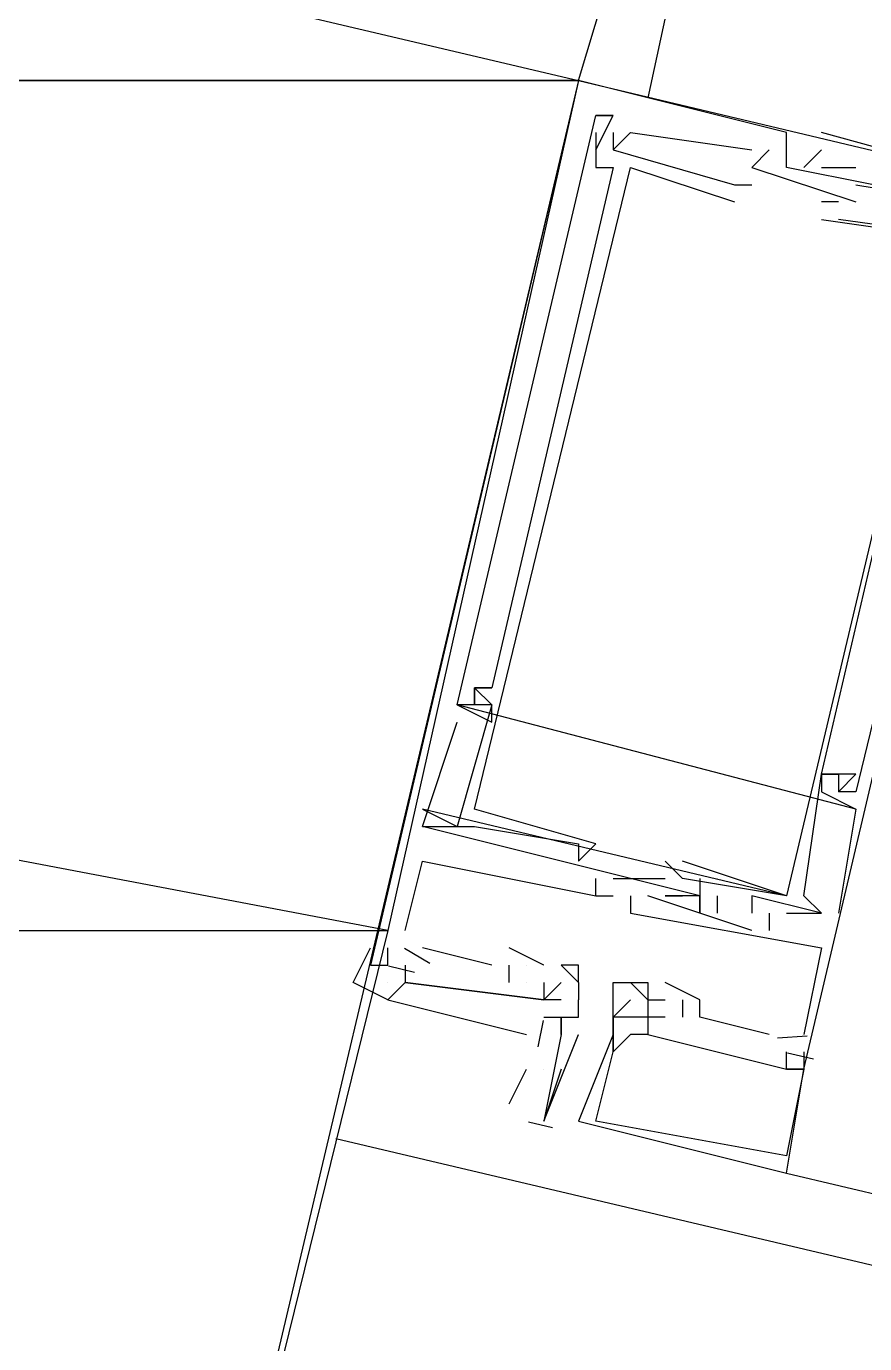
# Model space of a CAD drawing. Header units: feet. Extents: x -84 to 198, y -22 to 181.
# Drawn here: x 94.575 to 95.22, y 26.42 to 27.433 of the extents above; entities that cross this region are included whole.
import ezdxf

# ---------------------------------------------------------------- set-up
doc = ezdxf.new("R2010")
doc.units = ezdxf.units.FT
doc.layers.add('A-LINEA', color=7, linetype='CONTINUOUS')
doc.layers.add('A-MURO-CONCRETO', color=8, linetype='CONTINUOUS')

msp = doc.modelspace()

# ---------------------------------------------------------------- linework, layer by layer
at = {"layer": 'A-LINEA'}
for p, q in [((95.0933, 27.5644), (95.0533, 27.3778)), ((95, 27.3911), (95.04, 27.5244)), ((95, 27.3911), (95.56, 27.2578)), ((95, 27.3911), (95.56, 27.2578)), ((95, 27.3911), (95, 27.3911)), ((95, 27.3911), (95, 27.3911)), ((95, 27.3911), (95, 27.3911)), ((95.0133, 27.3644), (95.0133, 27.3644)), ((95.0133, 27.3644), (95.0133, 27.3644)), ((95.0133, 27.3644), (95.0133, 27.3644)), ((95.0133, 27.3644), (95.0133, 27.3644)), ((95.0133, 27.3644), (95.0133, 27.3644)), ((95.0133, 27.3644), (95.0133, 27.3644)), ((95.0267, 27.3644), (95.0267, 27.3644)), ((95.0267, 27.3644), (95.0267, 27.3644)), ((95.0267, 27.3644), (95.0267, 27.3644)), ((95.0267, 27.3644), (95.0267, 27.3644)), ((95.0267, 27.3644), (95.0267, 27.3644)), ((95.0267, 27.3644), (95.0267, 27.3644)), ((95.0133, 27.3511), (95.0133, 27.3511)), ((95.0133, 27.3511), (95.0133, 27.3511)), ((95.0133, 27.3511), (95.0133, 27.3511)), ((95.0267, 27.3511), (95.0267, 27.3511)), ((95.0267, 27.3511), (95.0267, 27.3511)), ((95.0267, 27.3511), (95.0267, 27.3511)), ((95.04, 27.3511), (95.04, 27.3511)), ((95.04, 27.3511), (95.04, 27.3511)), ((95.04, 27.3511), (95.04, 27.3511)), ((95.16, 27.3511), (95.16, 27.3511)), ((95.16, 27.3511), (95.16, 27.3511)), ((95.16, 27.3511), (95.16, 27.3511)), ((95.1867, 27.3511), (95.1867, 27.3511)), ((95.1867, 27.3511), (95.1867, 27.3511)), ((95.1867, 27.3511), (95.1867, 27.3511)), ((95.0133, 27.3378), (95.0133, 27.3378)), ((95.0133, 27.3378), (95.0133, 27.3378)), ((95.0133, 27.3378), (95.0133, 27.3378)), ((95.0267, 27.3378), (95.0267, 27.3378)), ((95.0267, 27.3378), (95.0267, 27.3378)), ((95.0267, 27.3378), (95.0267, 27.3378)), ((95.0267, 27.3378), (95.0267, 27.3378)), ((95.0267, 27.3378), (95.0267, 27.3378)), ((95.0267, 27.3378), (95.0267, 27.3378)), ((95.1333, 27.3378), (95.1333, 27.3378)), ((95.1333, 27.3378), (95.1333, 27.3378)), ((95.1333, 27.3378), (95.1333, 27.3378)), ((95.1467, 27.3378), (95.1467, 27.3378)), ((95.1467, 27.3378), (95.1467, 27.3378)), ((95.1467, 27.3378), (95.1467, 27.3378)), ((95.1867, 27.3378), (95.1733, 27.3244)), ((95.1867, 27.3378), (95.1733, 27.3244)), ((95.1867, 27.3378), (95.1733, 27.3244)), ((95.1867, 27.3378), (95.1867, 27.3378)), ((95.1867, 27.3378), (95.1867, 27.3378)), ((95.1867, 27.3378), (95.1867, 27.3378)), ((95.0133, 27.3244), (95.0133, 27.3244)), ((95.0133, 27.3244), (95.0133, 27.3244)), ((95.0133, 27.3244), (95.0133, 27.3244)), ((95.0267, 27.3244), (95.0267, 27.3244)), ((95.0267, 27.3244), (95.0267, 27.3244)), ((95.0267, 27.3244), (95.0267, 27.3244)), ((95.04, 27.3244), (95.04, 27.3244)), ((95.04, 27.3244), (95.04, 27.3244)), ((95.04, 27.3244), (95.04, 27.3244)), ((95.1333, 27.3244), (95.1333, 27.3244)), ((95.1333, 27.3244), (95.1333, 27.3244)), ((95.1333, 27.3244), (95.1333, 27.3244)), ((95.16, 27.3244), (95.16, 27.3244)), ((95.16, 27.3244), (95.16, 27.3244)), ((95.16, 27.3244), (95.16, 27.3244)), ((95.1733, 27.3244), (95.1733, 27.3244)), ((95.1733, 27.3244), (95.1733, 27.3244)), ((95.1733, 27.3244), (95.1733, 27.3244)), ((95.1867, 27.3244), (95.2133, 27.3244)), ((95.1867, 27.3244), (95.1867, 27.3244)), ((95.1867, 27.3244), (95.2133, 27.3244)), ((95.1867, 27.3244), (95.1867, 27.3244)), ((95.1867, 27.3244), (95.2133, 27.3244)), ((95.1867, 27.3244), (95.1867, 27.3244)), ((95.2133, 27.3244), (95.2133, 27.3244)), ((95.2133, 27.3244), (95.2133, 27.3244)), ((95.2133, 27.3244), (95.2133, 27.3244)), ((95.12, 27.3111), (95.12, 27.3111)), ((95.12, 27.3111), (95.12, 27.3111)), ((95.12, 27.3111), (95.12, 27.3111)), ((95.1333, 27.3111), (95.1333, 27.3111)), ((95.1333, 27.3111), (95.1333, 27.3111)), ((95.1333, 27.3111), (95.1333, 27.3111)), ((95.2133, 27.3111), (95.2133, 27.3111)), ((95.2133, 27.3111), (95.2133, 27.3111)), ((95.2133, 27.3111), (95.2133, 27.3111)), ((95.12, 27.2978), (95.12, 27.2978)), ((95.12, 27.2978), (95.12, 27.2978)), ((95.12, 27.2978), (95.12, 27.2978)), ((95.2, 27.2978), (95.1867, 27.2978)), ((95.1867, 27.2978), (95.1867, 27.2978)), ((95.2, 27.2978), (95.1867, 27.2978)), ((95.1867, 27.2978), (95.1867, 27.2978)), ((95.2, 27.2978), (95.1867, 27.2978)), ((95.1867, 27.2978), (95.1867, 27.2978)), ((95.2, 27.2978), (95.2, 27.2978)), ((95.2, 27.2978), (95.2, 27.2978)), ((95.2, 27.2978), (95.2, 27.2978)), ((95.2133, 27.2978), (95.2133, 27.2978)), ((95.2133, 27.2978), (95.2133, 27.2978)), ((95.2133, 27.2978), (95.2133, 27.2978)), ((95.1867, 27.2844), (95.1867, 27.2844)), ((95.1867, 27.2844), (95.1867, 27.2844)), ((95.1867, 27.2844), (95.1867, 27.2844)), ((95.2933, 27.2711), (95.2, 27.2844)), ((95.2, 27.2844), (95.2, 27.2844)), ((95.2933, 27.2711), (95.2, 27.2844)), ((95.2, 27.2844), (95.2, 27.2844)), ((95.2933, 27.2711), (95.2, 27.2844)), ((95.2, 27.2844), (95.2, 27.2844)), ((94.92, 26.9244), (94.92, 26.9244)), ((94.92, 26.9244), (94.92, 26.9244)), ((94.92, 26.9244), (94.92, 26.9244)), ((94.92, 26.9244), (94.92, 26.9244)), ((94.92, 26.9244), (94.92, 26.9244)), ((94.92, 26.9244), (94.92, 26.9244)), ((94.9333, 26.9244), (94.9333, 26.9244)), ((94.9333, 26.9244), (94.9333, 26.9244)), ((94.9333, 26.9244), (94.9333, 26.9244)), ((95.2133, 26.8311), (94.9067, 26.9111)), ((94.9067, 26.9111), (94.9067, 26.9111)), ((94.9067, 26.9111), (94.9067, 26.9111)), ((95.2133, 26.8311), (94.9067, 26.9111)), ((94.9067, 26.9111), (94.9067, 26.9111)), ((94.9067, 26.9111), (94.9067, 26.9111)), ((95.2133, 26.8311), (94.9067, 26.9111)), ((94.9067, 26.9111), (94.9067, 26.9111)), ((94.9067, 26.9111), (94.9067, 26.9111)), ((94.92, 26.9111), (94.92, 26.9111)), ((94.92, 26.9111), (94.92, 26.9111)), ((94.92, 26.9111), (94.92, 26.9111)), ((94.92, 26.9111), (94.92, 26.9111)), ((94.92, 26.9111), (94.92, 26.9111)), ((94.92, 26.9111), (94.92, 26.9111)), ((94.9333, 26.9111), (94.9333, 26.9111)), ((94.9333, 26.9111), (94.9333, 26.9111)), ((94.9333, 26.9111), (94.9333, 26.9111)), ((94.9333, 26.9111), (94.9333, 26.9111)), ((94.9333, 26.9111), (94.9333, 26.9111)), ((94.9333, 26.9111), (94.9333, 26.9111)), ((94.9067, 26.8978), (94.9067, 26.8978)), ((94.9067, 26.8978), (94.9067, 26.8978)), ((94.9067, 26.8978), (94.9067, 26.8978)), ((94.9333, 26.8978), (94.9333, 26.8978)), ((94.9333, 26.8978), (94.9333, 26.8978)), ((94.9333, 26.8978), (94.9333, 26.8978)), ((95.1867, 26.8578), (95.1867, 26.8578)), ((95.1867, 26.8578), (95.1867, 26.8578)), ((95.1867, 26.8578), (95.1867, 26.8578)), ((95.1867, 26.8578), (95.1867, 26.8578)), ((95.1867, 26.8578), (95.1867, 26.8578)), ((95.1867, 26.8578), (95.1867, 26.8578)), ((95.1867, 26.8578), (95.1867, 26.8578)), ((95.1867, 26.8578), (95.1867, 26.8578)), ((95.1867, 26.8578), (95.1867, 26.8578)), ((95.2, 26.8578), (95.2, 26.8578)), ((95.2, 26.8578), (95.2, 26.8578)), ((95.2, 26.8578), (95.2, 26.8578)), ((95.2, 26.8578), (95.2, 26.8578)), ((95.2, 26.8578), (95.2, 26.8578)), ((95.2, 26.8578), (95.2, 26.8578)), ((95.2133, 26.8578), (95.2133, 26.8578)), ((95.2133, 26.8578), (95.2133, 26.8578)), ((95.2133, 26.8578), (95.2133, 26.8578)), ((95.1867, 26.8444), (95.1867, 26.8444)), ((95.1867, 26.8444), (95.1867, 26.8444)), ((95.1867, 26.8444), (95.1867, 26.8444)), ((95.2, 26.8444), (95.2, 26.8444)), ((95.2, 26.8444), (95.2, 26.8444)), ((95.2, 26.8444), (95.2, 26.8444)), ((95.2, 26.8444), (95.2, 26.8444)), ((95.2, 26.8444), (95.2, 26.8444)), ((95.2, 26.8444), (95.2, 26.8444)), ((95.2133, 26.8444), (95.2133, 26.8444)), ((95.2133, 26.8444), (95.2133, 26.8444)), ((95.2133, 26.8444), (95.2133, 26.8444)), ((95.16, 26.7644), (94.88, 26.8311)), ((94.88, 26.8311), (94.9067, 26.8178)), ((94.88, 26.8311), (94.88, 26.8311)), ((95.16, 26.7644), (94.88, 26.8311)), ((94.88, 26.8311), (94.9067, 26.8178)), ((94.88, 26.8311), (94.88, 26.8311)), ((95.16, 26.7644), (94.88, 26.8311)), ((94.88, 26.8311), (94.9067, 26.8178)), ((94.88, 26.8311), (94.88, 26.8311)), ((94.92, 26.8311), (94.92, 26.8311)), ((94.92, 26.8311), (94.92, 26.8311)), ((94.92, 26.8311), (94.92, 26.8311)), ((95.2133, 26.8311), (95.2133, 26.8311)), ((95.2133, 26.8311), (95.2133, 26.8311)), ((95.2133, 26.8311), (95.2133, 26.8311)), ((94.88, 26.8178), (94.88, 26.8178)), ((94.88, 26.8178), (94.88, 26.8178)), ((94.88, 26.8178), (94.88, 26.8178)), ((94.88, 26.8178), (94.88, 26.8178)), ((94.88, 26.8178), (94.88, 26.8178)), ((94.88, 26.8178), (94.88, 26.8178)), ((94.9067, 26.8178), (94.9067, 26.8178)), ((94.9067, 26.8178), (94.9067, 26.8178)), ((94.9067, 26.8178), (94.9067, 26.8178)), ((94.92, 26.8178), (94.92, 26.8178)), ((94.92, 26.8178), (94.92, 26.8178)), ((94.92, 26.8178), (94.92, 26.8178)), ((95, 26.8044), (95, 26.8044)), ((95, 26.8044), (95, 26.8044)), ((95, 26.8044), (95, 26.8044)), ((95.0133, 26.8044), (95.0133, 26.8044)), ((95.0133, 26.8044), (95.0133, 26.8044)), ((95.0133, 26.8044), (95.0133, 26.8044)), ((94.88, 26.7911), (94.88, 26.7911)), ((94.88, 26.7911), (94.88, 26.7911)), ((94.88, 26.7911), (94.88, 26.7911)), ((95, 26.7911), (95, 26.7911)), ((95, 26.7911), (95, 26.7911)), ((95, 26.7911), (95, 26.7911)), ((95.0667, 26.7911), (95.0667, 26.7911)), ((95.0667, 26.7911), (95.0667, 26.7911)), ((95.0667, 26.7911), (95.0667, 26.7911)), ((95.08, 26.7911), (95.08, 26.7911)), ((95.08, 26.7911), (95.08, 26.7911)), ((95.08, 26.7911), (95.08, 26.7911)), ((95.0133, 26.7644), (95.0133, 26.7778)), ((95.0133, 26.7778), (95.0133, 26.7778)), ((95.0133, 26.7644), (95.0133, 26.7778)), ((95.0133, 26.7778), (95.0133, 26.7778)), ((95.0133, 26.7644), (95.0133, 26.7778)), ((95.0133, 26.7778), (95.0133, 26.7778)), ((95.0267, 26.7778), (95.0667, 26.7778)), ((95.0267, 26.7778), (95.0267, 26.7778)), ((95.0267, 26.7778), (95.0667, 26.7778)), ((95.0267, 26.7778), (95.0267, 26.7778)), ((95.0267, 26.7778), (95.0667, 26.7778)), ((95.0267, 26.7778), (95.0267, 26.7778)), ((95.0667, 26.7778), (95.0667, 26.7778)), ((95.0667, 26.7778), (95.0667, 26.7778)), ((95.0667, 26.7778), (95.0667, 26.7778)), ((95.08, 26.7778), (95.08, 26.7778)), ((95.08, 26.7778), (95.08, 26.7778)), ((95.08, 26.7778), (95.08, 26.7778)), ((95.0933, 26.7778), (95.0933, 26.7778)), ((95.0933, 26.7778), (95.0933, 26.7778)), ((95.0933, 26.7778), (95.0933, 26.7778)), ((95.1067, 26.7778), (95.1067, 26.7778)), ((95.1067, 26.7778), (95.1067, 26.7778)), ((95.1067, 26.7778), (95.1067, 26.7778)), ((95.1067, 26.7778), (95.1067, 26.7778)), ((95.1067, 26.7778), (95.1067, 26.7778)), ((95.1067, 26.7778), (95.1067, 26.7778)), ((95.0133, 26.7644), (95.0133, 26.7644)), ((95.0133, 26.7644), (95.0133, 26.7644)), ((95.0133, 26.7644), (95.0133, 26.7644)), ((95.0133, 26.7644), (95.0133, 26.7644)), ((95.0133, 26.7644), (95.0133, 26.7644)), ((95.0133, 26.7644), (95.0133, 26.7644)), ((95.0267, 26.7644), (95.0267, 26.7644)), ((95.0267, 26.7644), (95.0267, 26.7644)), ((95.0267, 26.7644), (95.0267, 26.7644)), ((95.04, 26.7644), (95.04, 26.7644)), ((95.04, 26.7644), (95.04, 26.7644)), ((95.04, 26.7644), (95.04, 26.7644)), ((95.1333, 26.7378), (95.0533, 26.7644)), ((95.0533, 26.7644), (95.0533, 26.7644)), ((95.1333, 26.7378), (95.0533, 26.7644)), ((95.0533, 26.7644), (95.0533, 26.7644)), ((95.1333, 26.7378), (95.0533, 26.7644)), ((95.0533, 26.7644), (95.0533, 26.7644)), ((95.0667, 26.7644), (95.0667, 26.7644)), ((95.0667, 26.7644), (95.0667, 26.7644)), ((95.0667, 26.7644), (95.0667, 26.7644)), ((95.0667, 26.7644), (95.0667, 26.7644)), ((95.0667, 26.7644), (95.0667, 26.7644)), ((95.0667, 26.7644), (95.0667, 26.7644)), ((95.08, 26.7644), (95.08, 26.7644)), ((95.08, 26.7644), (95.08, 26.7644)), ((95.08, 26.7644), (95.08, 26.7644)), ((95.0933, 26.7644), (95.0933, 26.7644)), ((95.0933, 26.7644), (95.0933, 26.7644)), ((95.0933, 26.7644), (95.0933, 26.7644)), ((95.0933, 26.7644), (95.0933, 26.7644)), ((95.0933, 26.7644), (95.0933, 26.7644)), ((95.0933, 26.7644), (95.0933, 26.7644)), ((95.0933, 26.7644), (95.0933, 26.7644)), ((95.0933, 26.7644), (95.0933, 26.7644)), ((95.0933, 26.7644), (95.0933, 26.7644)), ((95.0933, 26.7644), (95.0933, 26.7644)), ((95.0933, 26.7644), (95.0933, 26.7644)), ((95.0933, 26.7644), (95.0933, 26.7644)), ((95.1067, 26.7644), (95.1067, 26.7511)), ((95.1067, 26.7644), (95.1067, 26.7644)), ((95.1067, 26.7644), (95.1067, 26.7511)), ((95.1067, 26.7644), (95.1067, 26.7644)), ((95.1067, 26.7644), (95.1067, 26.7511)), ((95.1067, 26.7644), (95.1067, 26.7644)), ((95.1333, 26.7644), (95.1333, 26.7644)), ((95.1333, 26.7644), (95.1333, 26.7644)), ((95.1333, 26.7644), (95.1333, 26.7644)), ((95.16, 26.7644), (95.16, 26.7644)), ((95.16, 26.7644), (95.16, 26.7644)), ((95.16, 26.7644), (95.16, 26.7644)), ((95.16, 26.7644), (95.16, 26.7644)), ((95.16, 26.7644), (95.16, 26.7644)), ((95.16, 26.7644), (95.16, 26.7644)), ((95.1733, 26.7644), (95.1733, 26.7644)), ((95.1733, 26.7644), (95.1733, 26.7644)), ((95.1733, 26.7644), (95.1733, 26.7644)), ((95.04, 26.7511), (95.04, 26.7511)), ((95.04, 26.7511), (95.04, 26.7511)), ((95.04, 26.7511), (95.04, 26.7511)), ((95.0933, 26.7511), (95.0933, 26.7511)), ((95.0933, 26.7511), (95.0933, 26.7511)), ((95.0933, 26.7511), (95.0933, 26.7511)), ((95.0933, 26.7511), (95.0933, 26.7511)), ((95.0933, 26.7511), (95.0933, 26.7511)), ((95.0933, 26.7511), (95.0933, 26.7511)), ((95.0933, 26.7511), (95.0933, 26.7511)), ((95.0933, 26.7511), (95.0933, 26.7511)), ((95.0933, 26.7511), (95.0933, 26.7511)), ((95.1067, 26.7511), (95.1067, 26.7511)), ((95.1067, 26.7511), (95.1067, 26.7511)), ((95.1067, 26.7511), (95.1067, 26.7511)), ((95.1333, 26.7511), (95.1333, 26.7511)), ((95.1333, 26.7511), (95.1333, 26.7511)), ((95.1333, 26.7511), (95.1333, 26.7511)), ((95.1333, 26.7511), (95.1333, 26.7511)), ((95.1333, 26.7511), (95.1333, 26.7511)), ((95.1333, 26.7511), (95.1333, 26.7511)), ((95.1333, 26.7511), (95.1333, 26.7511)), ((95.1333, 26.7511), (95.1333, 26.7511)), ((95.1333, 26.7511), (95.1333, 26.7511)), ((95.1467, 26.7511), (95.1467, 26.7378)), ((95.1467, 26.7511), (95.1467, 26.7511)), ((95.1467, 26.7511), (95.1467, 26.7378)), ((95.1467, 26.7511), (95.1467, 26.7511)), ((95.1467, 26.7511), (95.1467, 26.7378)), ((95.1467, 26.7511), (95.1467, 26.7511)), ((95.16, 26.7511), (95.1867, 26.7511)), ((95.16, 26.7511), (95.16, 26.7511)), ((95.16, 26.7511), (95.1867, 26.7511)), ((95.16, 26.7511), (95.16, 26.7511)), ((95.16, 26.7511), (95.1867, 26.7511)), ((95.16, 26.7511), (95.16, 26.7511)), ((95.1867, 26.7511), (95.1867, 26.7511)), ((95.1867, 26.7511), (95.1867, 26.7511)), ((95.1867, 26.7511), (95.1867, 26.7511)), ((95.1867, 26.7511), (95.1867, 26.7511)), ((95.1867, 26.7511), (95.1867, 26.7511)), ((95.1867, 26.7511), (95.1867, 26.7511)), ((95.2, 26.7511), (95.2, 26.7511)), ((95.2, 26.7511), (95.2, 26.7511)), ((95.2, 26.7511), (95.2, 26.7511)), ((95.2, 26.7511), (95.2, 26.7511)), ((95.2, 26.7511), (95.2, 26.7511)), ((95.2, 26.7511), (95.2, 26.7511)), ((94.8667, 26.7378), (94.8667, 26.7378)), ((94.8667, 26.7378), (94.8667, 26.7378)), ((94.8667, 26.7378), (94.8667, 26.7378)), ((95.1333, 26.7378), (95.1333, 26.7378)), ((95.1333, 26.7378), (95.1333, 26.7378)), ((95.1333, 26.7378), (95.1333, 26.7378)), ((95.1467, 26.7378), (95.1467, 26.7378)), ((95.1467, 26.7378), (95.1467, 26.7378)), ((95.1467, 26.7378), (95.1467, 26.7378)), ((94.8533, 26.7244), (94.8533, 26.7244)), ((94.8533, 26.7244), (94.8533, 26.7244)), ((94.8533, 26.7244), (94.8533, 26.7244)), ((94.8857, 26.7123), (94.8662, 26.7239)), ((94.8857, 26.7123), (94.8662, 26.7239)), ((94.8857, 26.7123), (94.8662, 26.7239)), ((94.9333, 26.7111), (94.88, 26.7244)), ((94.88, 26.7244), (94.88, 26.7244)), ((94.9333, 26.7111), (94.88, 26.7244)), ((94.88, 26.7244), (94.88, 26.7244)), ((94.9333, 26.7111), (94.88, 26.7244)), ((94.88, 26.7244), (94.88, 26.7244)), ((94.9733, 26.7111), (94.9467, 26.7244)), ((94.9467, 26.7244), (94.9467, 26.7244)), ((94.9733, 26.7111), (94.9467, 26.7244)), ((94.9467, 26.7244), (94.9467, 26.7244)), ((94.9733, 26.7111), (94.9467, 26.7244)), ((94.9467, 26.7244), (94.9467, 26.7244)), ((95.1867, 26.7244), (95.1867, 26.7244)), ((95.1867, 26.7244), (95.1867, 26.7244)), ((95.1867, 26.7244), (95.1867, 26.7244)), ((94.84, 26.7111), (94.8533, 26.7111)), ((94.84, 26.7111), (94.84, 26.7111)), ((94.84, 26.7111), (94.84, 26.7111)), ((94.84, 26.7111), (94.84, 26.7111)), ((94.84, 26.7111), (94.84, 26.7111)), ((94.8533, 26.7111), (94.8533, 26.7111)), ((94.8533, 26.7111), (94.8533, 26.7111)), ((94.8533, 26.7111), (94.8533, 26.7111)), ((94.8533, 26.7111), (94.8533, 26.7111)), ((94.8533, 26.7111), (94.8533, 26.7111)), ((94.8533, 26.7111), (94.8533, 26.7111)), ((94.8739, 26.7054), (94.8539, 26.7102)), ((94.8739, 26.7054), (94.8539, 26.7102)), ((94.8739, 26.7054), (94.8539, 26.7102)), ((94.8667, 26.7111), (94.8667, 26.6978)), ((94.8667, 26.7111), (94.8667, 26.7111)), ((94.8667, 26.7111), (94.8667, 26.7111)), ((94.8667, 26.7111), (94.8667, 26.7111)), ((94.8667, 26.7111), (94.8667, 26.7111)), ((94.8667, 26.7111), (94.8667, 26.7111)), ((94.8667, 26.7111), (94.8667, 26.7111)), ((94.9333, 26.7111), (94.9333, 26.7111)), ((94.9333, 26.7111), (94.9333, 26.7111)), ((94.9333, 26.7111), (94.9333, 26.7111)), ((94.9467, 26.7111), (94.9467, 26.7111)), ((94.9467, 26.6978), (94.9467, 26.7111)), ((94.9467, 26.7111), (94.9467, 26.7111)), ((94.9467, 26.7111), (94.9467, 26.7111)), ((94.9467, 26.7111), (94.9467, 26.7111)), ((94.9467, 26.6978), (94.9467, 26.7111)), ((94.9467, 26.7111), (94.9467, 26.7111)), ((94.9467, 26.7111), (94.9467, 26.7111)), ((94.9467, 26.7111), (94.9467, 26.7111)), ((94.9467, 26.6978), (94.9467, 26.7111)), ((94.9467, 26.7111), (94.9467, 26.7111)), ((94.9467, 26.7111), (94.9467, 26.7111)), ((94.96, 26.7111), (94.96, 26.7111)), ((94.96, 26.7111), (94.96, 26.7111)), ((94.96, 26.7111), (94.96, 26.7111)), ((94.96, 26.7111), (94.96, 26.7111)), ((94.96, 26.7111), (94.96, 26.7111)), ((94.96, 26.7111), (94.96, 26.7111)), ((94.9733, 26.7111), (94.9733, 26.7111)), ((94.9733, 26.7111), (94.9733, 26.7111)), ((94.9733, 26.7111), (94.9733, 26.7111)), ((94.9733, 26.7111), (94.9733, 26.7111)), ((94.9867, 26.7111), (94.9867, 26.7111)), ((94.9867, 26.7111), (94.9867, 26.7111)), ((95, 26.7111), (95, 26.7111)), ((94.8533, 26.6978), (94.8533, 26.6978)), ((94.8667, 26.6978), (94.9733, 26.6844)), ((94.8667, 26.6978), (94.8667, 26.6978)), ((94.8667, 26.6978), (94.9733, 26.6844)), ((94.8667, 26.6978), (94.8667, 26.6978)), ((94.8667, 26.6978), (94.9733, 26.6844)), ((94.8667, 26.6978), (94.8667, 26.6978)), ((94.9467, 26.6978), (94.9467, 26.6978)), ((94.9467, 26.6978), (94.9467, 26.6978)), ((94.9467, 26.6978), (94.9467, 26.6978)), ((94.96, 26.6978), (94.96, 26.6978)), ((94.96, 26.6978), (94.96, 26.6978)), ((94.96, 26.6978), (94.96, 26.6978)), ((94.96, 26.6978), (94.96, 26.6978)), ((94.96, 26.6978), (94.96, 26.6978)), ((94.96, 26.6978), (94.96, 26.6978)), ((94.9733, 26.6844), (94.9867, 26.6978)), ((94.9733, 26.6978), (94.9733, 26.6978)), ((94.9733, 26.6978), (94.9733, 26.6978)), ((94.9733, 26.6978), (94.9733, 26.6978)), ((94.9733, 26.6978), (94.9733, 26.6978)), ((94.9733, 26.6978), (94.9733, 26.6978)), ((94.9733, 26.6978), (94.9733, 26.6978)), ((94.9733, 26.6978), (94.9733, 26.6978)), ((94.9867, 26.6978), (94.9867, 26.6978)), ((95, 26.6978), (95, 26.6978)), ((95, 26.6978), (95, 26.6978)), ((95.0267, 26.6978), (95.0267, 26.6978)), ((95.0267, 26.6978), (95.0267, 26.6978)), ((95.0267, 26.6978), (95.0267, 26.6978)), ((95.04, 26.6978), (95.04, 26.6978)), ((95.04, 26.6978), (95.04, 26.6978)), ((95.04, 26.6978), (95.04, 26.6978)), ((95.0533, 26.6978), (95.0533, 26.6978)), ((95.0533, 26.6978), (95.0533, 26.6978)), ((95.0533, 26.6978), (95.0533, 26.6978)), ((95.0533, 26.6978), (95.0533, 26.6978)), ((95.0533, 26.6978), (95.0533, 26.6978)), ((95.0533, 26.6978), (95.0533, 26.6978)), ((95.0667, 26.6978), (95.0667, 26.6978)), ((95.0667, 26.6978), (95.0667, 26.6978)), ((95.0667, 26.6978), (95.0667, 26.6978)), ((94.9867, 26.6844), (94.9733, 26.6844)), ((94.9733, 26.6844), (94.9733, 26.6844)), ((94.9733, 26.6844), (94.9733, 26.6844)), ((94.9733, 26.6844), (94.9733, 26.6844)), ((94.9733, 26.6844), (94.9733, 26.6844)), ((94.9733, 26.6844), (94.9733, 26.6844)), ((94.9733, 26.6844), (94.9733, 26.6844)), ((94.9867, 26.6844), (94.9867, 26.6844)), ((95, 26.6844), (95, 26.6844)), ((95, 26.6844), (95, 26.6844)), ((95.0267, 26.6844), (95.0267, 26.6844)), ((95.0267, 26.6844), (95.0267, 26.6844)), ((95.0267, 26.6844), (95.0267, 26.6844)), ((95.04, 26.6844), (95.04, 26.6844)), ((95.04, 26.6844), (95.04, 26.6844)), ((95.04, 26.6844), (95.04, 26.6844)), ((95.0533, 26.6844), (95.0533, 26.6844)), ((95.0533, 26.6844), (95.0533, 26.6844)), ((95.0533, 26.6844), (95.0533, 26.6844)), ((95.0533, 26.6844), (95.0533, 26.6844)), ((95.0533, 26.6844), (95.0533, 26.6844)), ((95.0533, 26.6844), (95.0533, 26.6844)), ((95.0533, 26.6844), (95.0533, 26.6844)), ((95.0533, 26.6844), (95.0533, 26.6844)), ((95.0533, 26.6844), (95.0533, 26.6844)), ((95.0667, 26.6844), (95.0667, 26.6844)), ((95.0667, 26.6844), (95.0667, 26.6844)), ((95.0667, 26.6844), (95.0667, 26.6844)), ((95.08, 26.6844), (95.08, 26.6711)), ((95.08, 26.6844), (95.08, 26.6844)), ((95.08, 26.6844), (95.08, 26.6711)), ((95.08, 26.6844), (95.08, 26.6844)), ((95.08, 26.6844), (95.08, 26.6711)), ((95.08, 26.6844), (95.08, 26.6844)), ((95.0933, 26.6844), (95.0933, 26.6844)), ((95.0933, 26.6844), (95.0933, 26.6844)), ((95.0933, 26.6844), (95.0933, 26.6844)), ((94.9691, 26.6483), (94.9731, 26.6686)), ((94.9691, 26.6483), (94.9731, 26.6686)), ((94.9691, 26.6483), (94.9731, 26.6686)), ((94.9733, 26.6711), (94.9733, 26.6711)), ((94.9867, 26.6711), (94.9867, 26.6711)), ((94.9867, 26.6711), (94.9867, 26.6711)), ((94.9867, 26.6711), (94.9867, 26.6711)), ((95, 26.6711), (95, 26.6711)), ((95.0267, 26.6711), (95.0267, 26.6711)), ((95.0267, 26.6711), (95.0267, 26.6711)), ((95.0267, 26.6711), (95.0267, 26.6711)), ((95.0267, 26.6711), (95.0267, 26.6711)), ((95.0267, 26.6711), (95.0267, 26.6711)), ((95.0267, 26.6711), (95.0267, 26.6711)), ((95.0533, 26.6711), (95.0533, 26.6711)), ((95.0533, 26.6711), (95.0533, 26.6711)), ((95.0533, 26.6711), (95.0533, 26.6711)), ((95.0533, 26.6711), (95.0533, 26.6711)), ((95.0533, 26.6711), (95.0533, 26.6711)), ((95.0533, 26.6711), (95.0533, 26.6711)), ((95.0533, 26.6711), (95.0533, 26.6711)), ((95.0533, 26.6711), (95.0533, 26.6711)), ((95.0533, 26.6711), (95.0533, 26.6711)), ((95.0667, 26.6711), (95.0667, 26.6711)), ((95.0667, 26.6711), (95.0667, 26.6711)), ((95.0667, 26.6711), (95.0667, 26.6711)), ((95.08, 26.6711), (95.08, 26.6711)), ((95.08, 26.6711), (95.08, 26.6711)), ((95.08, 26.6711), (95.08, 26.6711)), ((95.0933, 26.6711), (95.0933, 26.6711)), ((95.0933, 26.6711), (95.0933, 26.6711)), ((95.0933, 26.6711), (95.0933, 26.6711)), ((94.9867, 26.6578), (94.9867, 26.6578)), ((94.9867, 26.6578), (94.9867, 26.6578)), ((95, 26.6578), (95, 26.6578)), ((95.0267, 26.6578), (95.0267, 26.6578)), ((95.0267, 26.6578), (95.0267, 26.6578)), ((95.0267, 26.6578), (95.0267, 26.6578)), ((95.0267, 26.6578), (95.0267, 26.6578)), ((95.0267, 26.6578), (95.0267, 26.6578)), ((95.0267, 26.6578), (95.0267, 26.6578)), ((95.0267, 26.6578), (95.0267, 26.6578)), ((95.0267, 26.6578), (95.0267, 26.6578)), ((95.0267, 26.6578), (95.0267, 26.6578)), ((95.04, 26.6578), (95.04, 26.6578)), ((95.04, 26.6578), (95.04, 26.6578)), ((95.04, 26.6578), (95.04, 26.6578)), ((95.0533, 26.6578), (95.0533, 26.6578)), ((95.0533, 26.6578), (95.0533, 26.6578)), ((95.0533, 26.6578), (95.0533, 26.6578)), ((95.0533, 26.6578), (95.0533, 26.6578)), ((95.0533, 26.6578), (95.0533, 26.6578)), ((95.0533, 26.6578), (95.0533, 26.6578)), ((95.1467, 26.6578), (95.1467, 26.6578)), ((95.1467, 26.6578), (95.1467, 26.6578)), ((95.1467, 26.6578), (95.1467, 26.6578)), ((95.1758, 26.6565), (95.1531, 26.6549)), ((95.1758, 26.6565), (95.1531, 26.6549)), ((95.1758, 26.6565), (95.1531, 26.6549)), ((95.1733, 26.6578), (95.1733, 26.6578)), ((95.1733, 26.6578), (95.1733, 26.6578)), ((95.1733, 26.6578), (95.1733, 26.6578)), ((95.0267, 26.6444), (95.0267, 26.6444)), ((95.0267, 26.6444), (95.0267, 26.6444)), ((95.0267, 26.6444), (95.0267, 26.6444)), ((95.0267, 26.6444), (95.0267, 26.6444)), ((95.0267, 26.6444), (95.0267, 26.6444)), ((95.0267, 26.6444), (95.0267, 26.6444)), ((95.16, 26.6444), (95.16, 26.6444)), ((95.16, 26.6444), (95.16, 26.6444)), ((95.16, 26.6444), (95.16, 26.6444)), ((95.1806, 26.6388), (95.1606, 26.6435)), ((95.1806, 26.6388), (95.1606, 26.6435)), ((95.1806, 26.6388), (95.1606, 26.6435)), ((95.1733, 26.6444), (95.1733, 26.6444)), ((95.1733, 26.6444), (95.1733, 26.6444)), ((95.1733, 26.6444), (95.1733, 26.6444)), ((94.9467, 26.6044), (94.96, 26.6311)), ((94.9733, 26.6311), (94.9733, 26.6311)), ((94.9867, 26.6311), (94.9733, 26.5911)), ((95.16, 26.6311), (95.16, 26.6311)), ((95.16, 26.6311), (95.16, 26.6311)), ((95.16, 26.6311), (95.16, 26.6311)), ((95.16, 26.6311), (95.16, 26.6311)), ((95.16, 26.6311), (95.16, 26.6311)), ((95.16, 26.6311), (95.16, 26.6311)), ((95.1733, 26.6311), (95.1733, 26.6311)), ((95.1733, 26.6311), (95.1733, 26.6311)), ((95.1733, 26.6311), (95.1733, 26.6311)), ((95.1733, 26.6311), (95.1733, 26.6311)), ((95.1733, 26.6311), (95.1733, 26.6311)), ((95.1733, 26.6311), (95.1733, 26.6311)), ((95.1733, 26.6311), (95.1733, 26.6311)), ((95.1733, 26.6311), (95.1733, 26.6311)), ((95.1733, 26.6311), (95.1733, 26.6311)), ((94.9799, 26.5861), (94.9616, 26.5904)), ((94.9733, 26.5911), (94.9733, 26.5911)), ((95, 26.5911), (95, 26.5911)), ((95, 26.5911), (95, 26.5911)), ((95, 26.5911), (95, 26.5911)), ((95.0133, 26.5911), (95.0133, 26.5911)), ((95.0133, 26.5911), (95.0133, 26.5911)), ((95.0133, 26.5911), (95.0133, 26.5911)), ((94.8133, 26.5778), (102.7333, 24.7111)), ((95.16, 26.5644), (95.16, 26.5644)), ((95.16, 26.5644), (95.16, 26.5644)), ((95.16, 26.5644), (95.16, 26.5644)), ((95.16, 26.5511), (95.16, 26.5511)), ((95.16, 26.5511), (102.4, 24.8444)), ((95.16, 26.5511), (95.16, 26.5511)), ((95.16, 26.5511), (95.16, 26.5511))]:
    msp.add_line(p, q, dxfattribs=at)
for points in [[(95, 27.3911), (94.6533, 25.9244), (91.2533, 26.7378), (91.6, 28.1911), (95, 27.3911)], [(95.2267, 27.2978), (95.2267, 27.2844), (95.2267, 27.3111), (95.16, 27.3244), (95.16, 27.3511), (95, 27.3911), (94.84, 26.7111), (94.8533, 26.7111), (94.8533, 26.7244)], [(95.2267, 27.2978), (95.2267, 27.2844), (95.2267, 27.3111), (95.16, 27.3244), (95.16, 27.3511), (95, 27.3911), (94.84, 26.7111), (94.8533, 26.7111), (94.8533, 26.7244)], [(95.2267, 27.2978), (95.2267, 27.2844), (95.2267, 27.3111), (95.16, 27.3244), (95.16, 27.3511), (95, 27.3911), (94.84, 26.7111), (94.8533, 26.7111), (94.8533, 26.7244)], [(94.9067, 26.9111), (94.9333, 26.8978), (94.9333, 26.9111), (94.92, 26.9111), (94.9067, 26.9111), (95.0133, 27.3644), (95.0267, 27.3644)], [(94.9067, 26.9111), (94.9333, 26.8978), (94.9333, 26.9111), (94.92, 26.9111), (94.9067, 26.9111), (95.0133, 27.3644), (95.0267, 27.3644)], [(94.9067, 26.9111), (94.9333, 26.8978), (94.9333, 26.9111), (94.92, 26.9111), (94.9067, 26.9111), (95.0133, 27.3644), (95.0267, 27.3644)], [(95.0133, 27.3378), (95.0267, 27.3644), (95.0133, 27.3644)], [(95.0133, 27.3378), (95.0267, 27.3644), (95.0133, 27.3644)], [(95.0133, 27.3378), (95.0267, 27.3644), (95.0133, 27.3644)], [(95.0133, 27.3511), (95.0133, 27.3244), (95.0267, 27.3244), (94.9333, 26.9244), (94.92, 26.9244), (94.92, 26.9111)], [(95.0133, 27.3511), (95.0133, 27.3244), (95.0267, 27.3244), (94.9333, 26.9244), (94.92, 26.9244), (94.92, 26.9111)], [(95.0133, 27.3511), (95.0133, 27.3244), (95.0267, 27.3244), (94.9333, 26.9244), (94.92, 26.9244), (94.92, 26.9111)], [(95.0267, 27.3511), (95.0267, 27.3378), (95.04, 27.3511), (95.1333, 27.3378)], [(95.0267, 27.3511), (95.0267, 27.3378), (95.04, 27.3511), (95.1333, 27.3378)], [(95.0267, 27.3511), (95.0267, 27.3378), (95.04, 27.3511), (95.1333, 27.3378)], [(95.1733, 26.6444), (95.1733, 26.6311), (95.3333, 27.3111), (95.1867, 27.3511)], [(95.1733, 26.6444), (95.1733, 26.6311), (95.3333, 27.3111), (95.1867, 27.3511)], [(95.1733, 26.6444), (95.1733, 26.6311), (95.3333, 27.3111), (95.1867, 27.3511)], [(95.0267, 27.3378), (95.12, 27.3111), (95.1333, 27.3111)], [(95.0267, 27.3378), (95.12, 27.3111), (95.1333, 27.3111)], [(95.0267, 27.3378), (95.12, 27.3111), (95.1333, 27.3111)], [(95.1467, 27.3378), (95.1333, 27.3244), (95.2133, 27.2978)], [(95.1467, 27.3378), (95.1333, 27.3244), (95.2133, 27.2978)], [(95.1467, 27.3378), (95.1333, 27.3244), (95.2133, 27.2978)], [(94.88, 26.8178), (94.92, 26.8178), (95, 26.8044), (95, 26.7911), (95.0133, 26.8044), (95.0133, 26.8044), (94.92, 26.8311), (95.04, 27.3244), (95.12, 27.2978)], [(94.88, 26.8178), (94.92, 26.8178), (95, 26.8044), (95, 26.7911), (95.0133, 26.8044), (95.0133, 26.8044), (94.92, 26.8311), (95.04, 27.3244), (95.12, 27.2978)], [(94.88, 26.8178), (94.92, 26.8178), (95, 26.8044), (95, 26.7911), (95.0133, 26.8044), (95.0133, 26.8044), (94.92, 26.8311), (95.04, 27.3244), (95.12, 27.2978)], [(95.2133, 27.3111), (95.2933, 27.2978), (95.2933, 27.2844), (95.2933, 27.2711)], [(95.2133, 27.3111), (95.2933, 27.2978), (95.2933, 27.2844), (95.2933, 27.2711)], [(95.2133, 27.3111), (95.2933, 27.2978), (95.2933, 27.2844), (95.2933, 27.2711)], [(95.1867, 27.2844), (95.28, 27.2711), (95.16, 26.7644), (95.08, 26.7911)], [(95.1867, 27.2844), (95.28, 27.2711), (95.16, 26.7644), (95.08, 26.7911)], [(95.1867, 27.2844), (95.28, 27.2711), (95.16, 26.7644), (95.08, 26.7911)], [(95.32, 27.2844), (95.2133, 26.8444), (95.2, 26.8444)], [(95.32, 27.2844), (95.2133, 26.8444), (95.2, 26.8444)], [(95.32, 27.2844), (95.2133, 26.8444), (95.2, 26.8444)], [(95.1867, 26.7511), (95.1733, 26.7644), (95.1867, 26.8578), (95.2, 26.8578), (95.2, 26.8444), (95.2133, 26.8578), (95.1867, 26.8578), (95.28, 27.2578)], [(95.1867, 26.7511), (95.1733, 26.7644), (95.1867, 26.8578), (95.2, 26.8578), (95.2, 26.8444), (95.2133, 26.8578), (95.1867, 26.8578), (95.28, 27.2578)], [(95.1867, 26.7511), (95.1733, 26.7644), (95.1867, 26.8578), (95.2, 26.8578), (95.2, 26.8444), (95.2133, 26.8578), (95.1867, 26.8578), (95.28, 27.2578)], [(94.92, 26.9244), (94.9333, 26.9111), (94.9067, 26.8178)], [(94.92, 26.9244), (94.9333, 26.9111), (94.9067, 26.8178)], [(94.92, 26.9244), (94.9333, 26.9111), (94.9067, 26.8178)], [(94.92, 26.9111), (94.92, 26.9244), (94.92, 26.9244), (94.9333, 26.9244)], [(94.92, 26.9111), (94.92, 26.9244), (94.92, 26.9244), (94.9333, 26.9244)], [(94.92, 26.9111), (94.92, 26.9244), (94.92, 26.9244), (94.9333, 26.9244)], [(95.0933, 26.7778), (95.0933, 26.7644), (94.88, 26.8178), (94.9067, 26.8978)], [(95.0933, 26.7778), (95.0933, 26.7644), (94.88, 26.8178), (94.9067, 26.8978)], [(95.0933, 26.7778), (95.0933, 26.7644), (94.88, 26.8178), (94.9067, 26.8978)], [(95.2, 26.8578), (95.1867, 26.8578), (95.1867, 26.8444), (95.2133, 26.8311), (95.2, 26.7511)], [(95.2, 26.8578), (95.1867, 26.8578), (95.1867, 26.8444), (95.2133, 26.8311), (95.2, 26.7511)], [(95.2, 26.8578), (95.1867, 26.8578), (95.1867, 26.8444), (95.2133, 26.8311), (95.2, 26.7511)], [(94.8667, 26.7378), (94.88, 26.7911), (95.0133, 26.7644), (95.0267, 26.7644)], [(94.8667, 26.7378), (94.88, 26.7911), (95.0133, 26.7644), (95.0267, 26.7644)], [(94.8667, 26.7378), (94.88, 26.7911), (95.0133, 26.7644), (95.0267, 26.7644)], [(95.16, 26.7644), (95.08, 26.7778), (95.0667, 26.7911), (95.0667, 26.7911)], [(95.16, 26.7644), (95.08, 26.7778), (95.0667, 26.7911), (95.0667, 26.7911)], [(95.16, 26.7644), (95.08, 26.7778), (95.0667, 26.7911), (95.0667, 26.7911)], [(95.04, 26.7644), (95.04, 26.7511), (95.1867, 26.7244), (95.1733, 26.6578)], [(95.04, 26.7644), (95.04, 26.7511), (95.1867, 26.7244), (95.1733, 26.6578)], [(95.04, 26.7644), (95.04, 26.7511), (95.1867, 26.7244), (95.1733, 26.6578)], [(95.0933, 26.7644), (95.0933, 26.7511), (95.0933, 26.7644), (95.0667, 26.7644), (95.08, 26.7644)], [(95.0933, 26.7644), (95.0933, 26.7511), (95.0933, 26.7644), (95.0667, 26.7644), (95.08, 26.7644)], [(95.0933, 26.7644), (95.0933, 26.7511), (95.0933, 26.7644), (95.0667, 26.7644), (95.08, 26.7644)], [(95.1867, 26.7511), (95.1333, 26.7644), (95.1333, 26.7511)], [(95.1867, 26.7511), (95.1333, 26.7644), (95.1333, 26.7511)], [(95.1867, 26.7511), (95.1333, 26.7644), (95.1333, 26.7511)], [(94.8667, 26.6978), (94.8533, 26.6844), (94.8267, 26.6978), (94.84, 26.7244)], [(94.9733, 26.7111), (94.9733, 26.7111), (94.9733, 26.7111), (94.9733, 26.7111), (94.9733, 26.7111), (94.9733, 26.7111)], [(94.9867, 26.7111), (95, 26.6978), (95, 26.6844)], [(95, 26.6978), (95, 26.7111), (94.9867, 26.7111)], [(94.9733, 26.6844), (94.8667, 26.6978), (94.8533, 26.6844), (94.96, 26.6578)], [(94.9733, 26.6844), (94.8667, 26.6978), (94.8533, 26.6844), (94.96, 26.6578)], [(94.9733, 26.6844), (94.8667, 26.6978), (94.8533, 26.6844), (94.96, 26.6578)], [(94.9733, 26.6978), (94.9733, 26.6978), (94.9733, 26.6844), (94.9733, 26.6844), (94.9733, 26.6844), (94.9733, 26.6844)], [(95.04, 26.6978), (95.0533, 26.6844), (95.0533, 26.6711), (95.0267, 26.6711), (95.04, 26.6844)], [(95.0267, 26.6711), (95.0267, 26.6578), (95.0267, 26.6844), (95.0267, 26.6978), (95.0533, 26.6978), (95.0533, 26.6844), (95.0533, 26.6844), (95.0533, 26.6844), (95.0533, 26.6844), (95.0533, 26.6711), (95.0533, 26.6711), (95.0533, 26.6578), (95.04, 26.6578), (95.04, 26.6578)], [(95.04, 26.6978), (95.0533, 26.6844), (95.0533, 26.6711), (95.0267, 26.6711), (95.04, 26.6844)], [(95.0267, 26.6711), (95.0267, 26.6578), (95.0267, 26.6844), (95.0267, 26.6978), (95.0533, 26.6978), (95.0533, 26.6844), (95.0533, 26.6844), (95.0533, 26.6844), (95.0533, 26.6844), (95.0533, 26.6711), (95.0533, 26.6711), (95.0533, 26.6578), (95.04, 26.6578), (95.04, 26.6578)], [(95.04, 26.6978), (95.0533, 26.6844), (95.0533, 26.6711), (95.0267, 26.6711), (95.04, 26.6844)], [(95.0267, 26.6711), (95.0267, 26.6578), (95.0267, 26.6844), (95.0267, 26.6978), (95.0533, 26.6978), (95.0533, 26.6844), (95.0533, 26.6844), (95.0533, 26.6844), (95.0533, 26.6844), (95.0533, 26.6711), (95.0533, 26.6711), (95.0533, 26.6578), (95.04, 26.6578), (95.04, 26.6578)], [(95.0533, 26.6978), (95.0533, 26.6844), (95.0667, 26.6844)], [(95.0533, 26.6978), (95.0533, 26.6844), (95.0667, 26.6844)], [(95.0533, 26.6978), (95.0533, 26.6844), (95.0667, 26.6844)], [(95.1467, 26.6578), (95.0933, 26.6711), (95.0933, 26.6844), (95.0667, 26.6978)], [(95.1467, 26.6578), (95.0933, 26.6711), (95.0933, 26.6844), (95.0667, 26.6978)], [(95.1467, 26.6578), (95.0933, 26.6711), (95.0933, 26.6844), (95.0667, 26.6978)], [(94.9867, 26.6578), (94.9867, 26.6711), (95, 26.6711), (95, 26.6844)], [(94.9867, 26.6711), (94.9867, 26.6578), (94.9867, 26.6578), (94.9867, 26.6578), (94.9867, 26.6578), (94.9733, 26.5911), (94.9733, 26.5911), (95, 26.6578)], [(94.9733, 26.6711), (94.9867, 26.6711), (94.9867, 26.6711)], [(95.0667, 26.6711), (95.0533, 26.6711), (95.0533, 26.6578), (95.16, 26.6311), (95.16, 26.6444)], [(95.0667, 26.6711), (95.0533, 26.6711), (95.0533, 26.6578), (95.16, 26.6311), (95.16, 26.6444)], [(95.0667, 26.6711), (95.0533, 26.6711), (95.0533, 26.6578), (95.16, 26.6311), (95.16, 26.6444)], [(95.0267, 26.6578), (95.0267, 26.6444), (95.0267, 26.6578), (95, 26.5911), (95.16, 26.5511), (95.16, 26.5511), (95.1733, 26.6311), (95.16, 26.6311), (95.1733, 26.6311), (95.16, 26.5644), (95.16, 26.5644), (95.0133, 26.5911), (95.0133, 26.5911), (95.0267, 26.6444), (95.0267, 26.6444), (95.0267, 26.6444), (95.0267, 26.6444), (95.04, 26.6578)], [(95.0267, 26.6578), (95.0267, 26.6444), (95.0267, 26.6578), (95, 26.5911), (95.16, 26.5511), (95.16, 26.5511), (95.1733, 26.6311), (95.16, 26.6311), (95.1733, 26.6311), (95.16, 26.5644), (95.16, 26.5644), (95.0133, 26.5911), (95.0133, 26.5911), (95.0267, 26.6444), (95.0267, 26.6444), (95.0267, 26.6444), (95.0267, 26.6444), (95.04, 26.6578)], [(95.0267, 26.6578), (95.0267, 26.6444), (95.0267, 26.6578), (95, 26.5911), (95.16, 26.5511), (95.16, 26.5511), (95.1733, 26.6311), (95.16, 26.6311), (95.1733, 26.6311), (95.16, 26.5644), (95.16, 26.5644), (95.0133, 26.5911), (95.0133, 26.5911), (95.0267, 26.6444), (95.0267, 26.6444), (95.0267, 26.6444), (95.0267, 26.6444), (95.04, 26.6578)]]:
    msp.add_lwpolyline(points, dxfattribs=at)
at = {"layer": 'A-MURO-CONCRETO'}
for points in [[(91.6, 28.1911), (95, 27.3911), (91.4133, 27.3911), (91.6, 28.1911), (91.6, 28.1911)], [(91.4133, 27.3911), (91.2533, 26.7378), (94.8533, 26.7378), (91.4133, 27.3911)], [(91.4133, 27.3911), (95, 27.3911), (94.8533, 26.7378), (91.4133, 27.3911), (91.4133, 27.3911)], [(91.2533, 26.7378), (94.8533, 26.7378), (94.6533, 25.9244), (91.2533, 26.7378), (91.2533, 26.7378)]]:
    msp.add_lwpolyline(points, dxfattribs=at)

doc.saveas('drawing.dxf')
